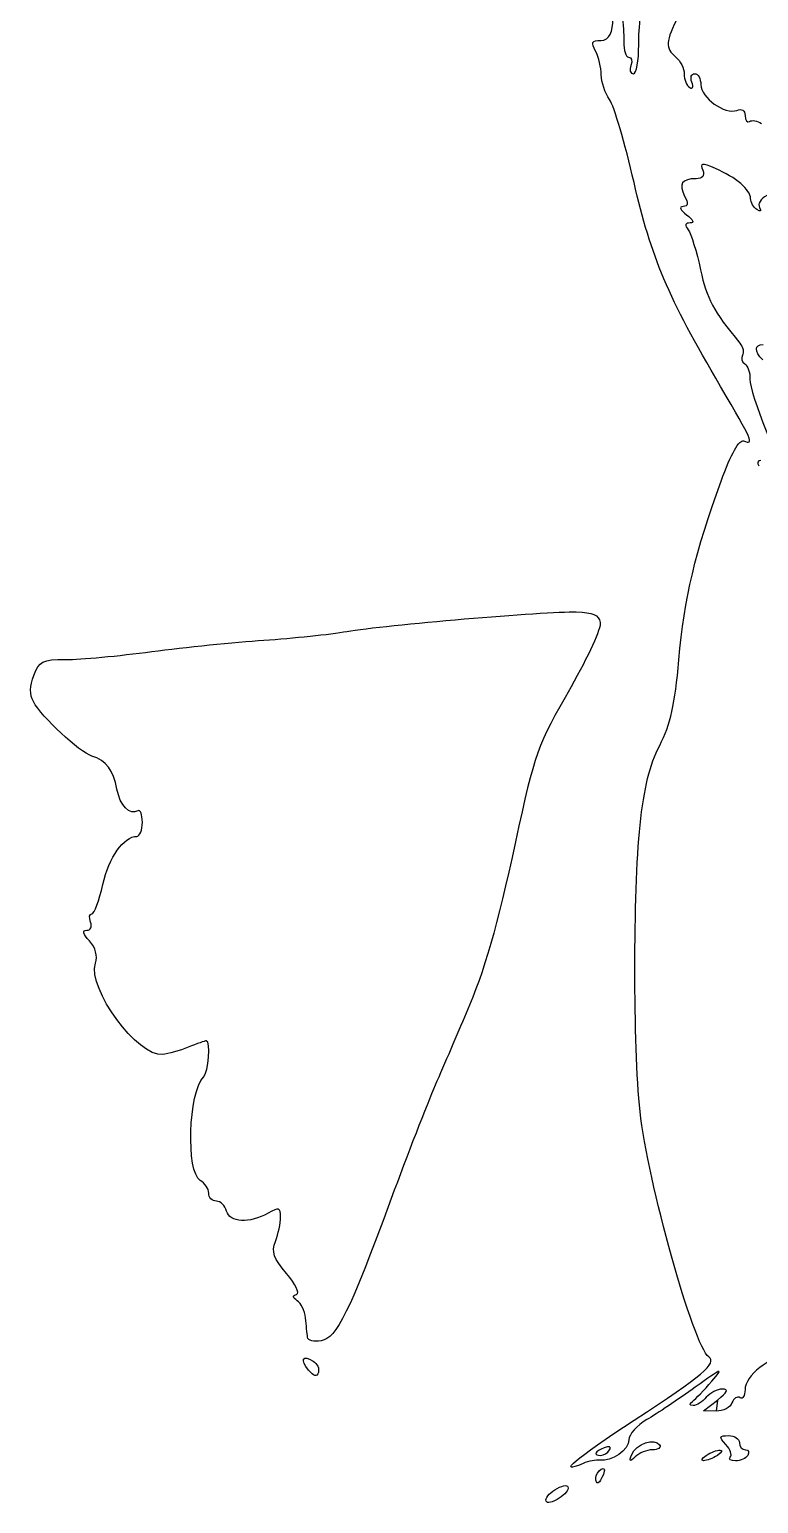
# Model space of a CAD drawing. Extents: x 785 to 1180, y 172 to 639.
# Drawn here: x 784.8 to 916.7, y 172.5 to 439.2 of the extents above; entities that cross this region are included whole.
import ezdxf

# ---------------------------------------------------------------- set-up
doc = ezdxf.new("R2010")
doc.units = 0
doc.layers.add('Ebene_1', color=7, linetype='CONTINUOUS')

msp = doc.modelspace()

# ---------------------------------------------------------------- linework, layer by layer
at = {"layer": 'Ebene_1', "color": 7}
for points in [[(835.1224, 202.638692), (835.1224, 202.638692)], [(835.32096, 196.664532), (835.32096, 196.664532)], [(909.03136, 189.272308), (906.75, 189.294468), (909.25, 191.249996)], [(889.74296, 182.238572), (889.74296, 182.238572)], [(893.75992, 181.401476), (893.75992, 181.401476)], [(907.25, 181.25002), (907.25, 181.25002)], [(911.58552, 180.918868), (911.58552, 180.918868)], [(887.25, 177.191004), (887.25, 177.190996)], [(878.25, 173.179652), (878.25, 173.179652)]]:
    msp.add_lwpolyline(points, close=True, dxfattribs=at)
for points in [[(888.21584, 437.249996), (891.21512, 437.249996), (890.97152, 443.785532), (887.76304, 449.397924)], [(891.29304, 448.205204), (891.92872, 443.554836), (892.3972, 438.5125), (892.33408, 436.999996)], [(895.01952, 436.499996), (894.99232, 439.3875), (895.52992, 444.347844), (896.214, 447.522996)], [(902.25144, 441.74998), (899.85664, 437.052844), (899.77896, 435.88698), (901.75144, 434.24998)], [(887.21584, 435.31574), (886.35, 436.93358), (886.5136, 437.249996), (888.21584, 437.249996)], [(888.25104, 431.038244), (888.25104, 432.327028), (887.7852, 434.2519), (887.21584, 435.31574)], [(892.33408, 436.999996), (892.27088, 435.4875), (892.66224, 434.249996), (893.20376, 434.249996)], [(894.05288, 431.249996), (894.61792, 431.249996), (895.04688, 433.579708), (895.01952, 436.499996)], [(893.20376, 434.249996), (893.7452, 434.249996), (893.9292, 433.574996), (893.61264, 432.749996)], [(893.61264, 432.749996), (893.29608, 431.924996), (893.49416, 431.249996), (894.05288, 431.249996)], [(901.75144, 434.24998), (902.5764, 433.565292), (903.25144, 432.186748), (903.25144, 431.186548)], [(889.7476, 426.558572), (888.9244, 427.73362), (888.25104, 429.749468), (888.25104, 431.038244)], [(903.25144, 431.186548), (903.25144, 430.186364), (903.69624, 429.093076), (904.23992, 428.75706)], [(904.23992, 428.75706), (904.8068, 428.406724), (904.97448, 428.80818), (904.63296, 429.698044)], [(904.63296, 429.698044), (904.30544, 430.551612), (904.5356, 431.24998), (905.1444, 431.24998)], [(905.1444, 431.24998), (905.75328, 431.24998), (906.25144, 430.360348), (906.25144, 429.273028)], [(906.25144, 429.273028), (906.25144, 426.91782), (910.6068, 423.78866), (912.74368, 424.608644)], [(894.16952, 411.586076), (892.56048, 418.645916), (890.57064, 425.383532), (889.7476, 426.558572)], [(912.74368, 424.608644), (913.68184, 424.968644), (914.25144, 424.609444), (914.25144, 423.65958)], [(914.25144, 423.65958), (914.25144, 422.81938), (914.6104, 422.353812), (915.04912, 422.62498)], [(915.04912, 422.62498), (915.48792, 422.896148), (916.47616, 422.729108), (917.24528, 422.253772)], [(906.60032, 413.783068), (906.9948, 412.755164), (906.59232, 412.24998), (905.38672, 412.24998)], [(908.88168, 414.089708), (906.40168, 415.149652), (906.09192, 415.10802), (906.60032, 413.783068)], [(915.25144, 408.654012), (915.25144, 410.255692), (912.64168, 412.48278), (908.88168, 414.089708)], [(909.83312, 374.654252), (900.31432, 390.828068), (897.2584, 398.033396), (894.16952, 411.586076)], [(905.38672, 412.24998), (902.81816, 412.24998), (902.17104, 411.268652), (903.32176, 409.1185)], [(903.32176, 409.1185), (904.05632, 407.74602), (903.98056, 407.24154), (903.03656, 407.21818)], [(916.40592, 406.654492), (915.77096, 407.046932), (915.25144, 407.946708), (915.25144, 408.654012)], [(918.17, 409.20642), (917.084, 408.625188), (916.50256, 407.652684), (916.87792, 407.0453)], [(903.03656, 407.21818), (902.27096, 407.1993), (902.53616, 406.592844), (903.69256, 405.71818)], [(903.69256, 405.71818), (904.87448, 404.82422), (905.11992, 404.24998), (904.32008, 404.24998)], [(916.87792, 407.0453), (917.28968, 406.378988), (917.10248, 406.22398), (916.40592, 406.654492)], [(904.32008, 404.24998), (903.42536, 404.24998), (903.31176, 403.851388), (903.96376, 402.99998)], [(903.96376, 402.99998), (904.49024, 402.312484), (905.50168, 399.04998), (906.21152, 395.74998)], [(906.21152, 395.74998), (907.3404, 390.501244), (908.46752, 388.39766), (913.31768, 382.487364)], [(913.31768, 382.487364), (913.8876, 381.792924), (914.09848, 380.811508), (913.78632, 380.30646)], [(917.45, 379.45002), (915.884, 381.016036), (915.9224, 382.25002), (917.5372, 382.25002)], [(913.78632, 380.30646), (913.47416, 379.801396), (913.6692, 379.10978), (914.21976, 378.769516)], [(914.21976, 378.769516), (914.77032, 378.42926), (915.1816, 377.16066), (915.1336, 375.95042)], [(914.0012, 364.790444), (915.94616, 364.047196), (915.61616, 364.828044), (909.83312, 374.654252)], [(915.1336, 375.95042), (915.04296, 373.662188), (920.65512, 359.462884), (922.30744, 357.79998)], [(909.91568, 357.509052), (911.7524, 362.534996), (913.19152, 365.099852), (914.0012, 364.790444)], [(917.07848, 361.24998), (916.55864, 361.24998), (916.40024, 360.81818), (916.7264, 360.29042)], [(902.29088, 325.206508), (903.268, 336.341044), (905.25272, 344.749564), (909.91568, 357.509052)], [(842.25, 330.335004), (849.00776, 331.512252), (878.27512, 333.9943), (883.73408, 333.853076)], [(883.73408, 333.853076), (886.71848, 333.775876), (887.80528, 333.300268), (888.0656, 331.957484)], [(888.0656, 331.957484), (888.25672, 330.97158), (885.88632, 325.74106), (882.79808, 320.334108)], [(806.96568, 326.6887), (812.89704, 327.47998), (822.02504, 328.408508), (827.25, 328.752124)], [(827.25, 328.752124), (832.47504, 329.095716), (839.22504, 329.808012), (842.25, 330.335004)], [(791.43488, 325.25002), (794.045384, 325.25002), (801.03424, 325.897428), (806.96568, 326.6887)], [(785.605832, 322.381692), (786.58828, 324.984508), (787.127848, 325.25002), (791.43488, 325.25002)], [(898.8124, 309.701796), (900.77032, 313.500244), (901.58048, 317.111532), (902.29088, 325.206508)], [(785.541752, 317.631692), (784.842816, 318.922804), (784.86292, 320.413572), (785.605832, 322.381692)], [(882.79808, 320.334108), (876.57984, 309.44718), (876.29368, 308.64822), (872.73976, 292.25002)], [(796.116576, 307.792372), (793.866672, 308.50646), (787.04624, 314.852508), (785.541752, 317.631692)], [(895.27296, 295.249996), (895.97752, 302.031076), (896.99048, 306.167212), (898.8124, 309.701796)], [(800.6552, 301.799964), (800.02736, 305.26194), (798.741984, 306.9591), (796.116576, 307.792372)], [(804.45224, 297.87502), (803.00736, 296.982028), (801.18776, 298.862908), (800.6552, 301.799964)], [(805.25, 295.809044), (805.25, 297.2165), (804.89104, 298.146188), (804.45224, 297.87502)], [(804.26144, 293.25002), (804.80512, 293.25002), (805.25, 294.40158), (805.25, 295.809044)], [(895.26496, 243.444372), (894.002, 255.432956), (894.00568, 283.064956), (895.27296, 295.249996)], [(798.118064, 284.55106), (799.21576, 289.456092), (801.89512, 293.25002), (804.26144, 293.25002)], [(872.73976, 292.25002), (869.38304, 276.76206), (867.14952, 268.99642), (863.8236, 261.25002)], [(796.122256, 279.25002), (796.567472, 279.25002), (797.465584, 281.635492), (798.118064, 284.55106)], [(795.202, 276.25002), (795.912912, 276.25002), (796.212632, 276.90502), (795.888376, 277.75002)], [(795.888376, 277.75002), (795.571792, 278.57502), (795.67704, 279.25002), (796.122256, 279.25002)], [(795.685144, 274.321684), (794.5112, 275.618876), (794.353064, 276.25002), (795.202, 276.25002)], [(796.764104, 270.29446), (797.19396, 271.648812), (796.811224, 273.077388), (795.685144, 274.321684)], [(808.91472, 253.769396), (804.4308, 253.286356), (795.305096, 265.697532), (796.764104, 270.29446)], [(863.8236, 261.25002), (862.28864, 257.67502), (859.7752, 251.82502), (858.23816, 248.25002)], [(816.81512, 256.25002), (816.57592, 256.25002), (815.11344, 255.736372), (813.56512, 255.108572)], [(816.30984, 249.70002), (817.23344, 250.633252), (817.66672, 256.25002), (816.81512, 256.25002)], [(813.56512, 255.108572), (812.0168, 254.480772), (809.92416, 253.878148), (808.91472, 253.769396)], [(815.7352, 230.99838), (813.13072, 232.455908), (813.57568, 246.937316), (816.30984, 249.70002)], [(858.23816, 248.25002), (856.70104, 244.67502), (853.11976, 235.45002), (850.2796, 227.75002)], [(907.68568, 199.07622), (904.95536, 201.042308), (896.58008, 230.959452), (895.26496, 243.444372)], [(817.25, 228.700332), (817.25, 229.498004), (816.56832, 230.532124), (815.7352, 230.99838)], [(818.63336, 227.25002), (817.87248, 227.25002), (817.25, 227.90266), (817.25, 228.700332)], [(820.48704, 225.4515), (820.2284, 226.440692), (819.39424, 227.25002), (818.63336, 227.25002)], [(850.2796, 227.75002), (842.66536, 207.106484), (840.40712, 202.513196), (837.60896, 201.978308)], [(828, 225.062244), (824.6132, 223.168412), (821.0356, 223.353772), (820.48704, 225.4515)], [(830.25, 224.3503), (830.25, 226.099468), (829.99768, 226.1793), (828, 225.062244)], [(829.33488, 219.973196), (829.83816, 221.29706), (830.25, 223.266764), (830.25, 224.3503)], [(831.32936, 214.1581), (828.9464, 216.9493), (828.58536, 218.00186), (829.33488, 219.973196)], [(833.13136, 210.378972), (833.75936, 210.589332), (832.97896, 212.225988), (831.32936, 214.1581)], [(833.26808, 209.238828), (832.41528, 209.765924), (832.37224, 210.124668), (833.13136, 210.378972)], [(834.75368, 206.109876), (834.62104, 207.407796), (833.95256, 208.81582), (833.26808, 209.238828)], [(835.1224, 202.638692), (835.052, 203.249924), (834.88624, 204.811956), (834.75368, 206.109876)], [(837.60896, 201.978308), (836.31096, 201.73018), (835.19264, 202.027188), (835.1224, 202.638692)], [(835.32096, 196.664532), (833.73952, 198.570068), (834.21272, 199.509124), (836.15088, 198.3113)], [(836.15088, 198.3113), (836.88944, 197.85482), (837.31, 196.92994), (837.08536, 196.25602)], [(894.2104, 187.600164), (906.6484, 195.71986), (909.25912, 197.94322), (907.68568, 199.07622)], [(922.86248, 199.837148), (918.52432, 199.023308), (914.25, 195.68886), (914.25, 193.118468)], [(837.08536, 196.25602), (836.7948, 195.384468), (836.28544, 195.50242), (835.32096, 196.664532)], [(908.25, 194.667884), (910.4516, 197.222268), (910.0936, 197.093572), (905.25, 193.589636)], [(905.25, 193.589636), (902.22504, 191.401284), (898.28752, 188.757612), (896.5, 187.714804)], [(904.75, 191.02398), (905.3, 191.432828), (906.87504, 193.072588), (908.25, 194.667884)], [(910.12248, 193.227756), (909.22728, 193.239996), (907.93472, 192.574996), (907.25, 191.749996)], [(909.25, 191.249996), (911.1164, 192.709924), (911.33752, 193.211156), (910.12248, 193.227756)], [(914.25, 193.118468), (914.25, 192.025932), (913.84712, 191.381012), (913.3548, 191.685308)], [(904.8776, 190.265308), (904.15472, 190.275308), (904.10888, 190.54742), (904.75, 191.02398)], [(907.25, 191.749996), (906.56528, 190.924996), (905.49768, 190.256884), (904.8776, 190.265308)], [(911.88616, 190.744332), (911.5708, 189.922492), (910.28616, 189.260084), (909.03136, 189.272308)], [(913.3548, 191.685308), (912.8624, 191.989612), (912.20152, 191.566172), (911.88616, 190.744332)], [(884.95688, 179.78418), (879.9536, 177.604276), (883.54472, 180.6375), (894.2104, 187.600164)], [(896.5, 187.714804), (894.71248, 186.671988), (893.25, 185.031636), (893.25, 184.069572)], [(893.25, 184.069572), (893.25, 182.236324), (890.10936, 180.025844), (887.98872, 180.366476)], [(893.75992, 181.401476), (894.4804, 183.29486), (897.97216, 184.508564), (898.808, 183.15614)], [(910.79112, 183.20458), (909.49072, 184.641508), (909.54616, 184.821452), (911.28896, 184.821452)], [(911.28896, 184.821452), (912.36752, 184.821452), (913.25, 184.242884), (913.25, 183.535732)], [(888.80192, 182.63158), (887.06952, 181.966788), (886.75256, 181.25002), (888.19096, 181.25002)], [(888.19096, 181.25002), (888.70856, 181.25002), (889.40688, 181.694868), (889.74296, 182.238572)], [(889.74296, 182.238572), (890.09328, 182.805428), (889.69176, 182.973068), (888.80192, 182.63158)], [(894.39072, 181.00002), (893.38144, 179.998108), (893.25624, 180.077788), (893.75992, 181.401476)], [(897.50904, 182.25002), (896.48656, 182.25002), (895.08336, 181.687524), (894.39072, 181.00002)], [(898.808, 183.15614), (899.116, 182.657772), (898.53152, 182.25002), (897.50904, 182.25002)], [(907.25, 181.25002), (908.07504, 181.78318), (909.2, 182.219388), (909.75, 182.219388)], [(909.75, 182.219388), (910.3, 182.219388), (910.07504, 181.78318), (909.25, 181.25002)], [(911.58552, 180.918868), (911.95336, 181.28674), (911.59592, 182.315308), (910.79112, 183.20458)], [(913.25, 183.535732), (913.25, 182.828588), (913.72656, 182.25002), (914.30904, 182.25002)], [(914.30904, 182.25002), (914.89152, 182.25002), (915.08992, 181.80002), (914.75, 181.25002)], [(887.98872, 180.366476), (887.30744, 180.475908), (885.94312, 180.213868), (884.95688, 179.78418)], [(887.25, 177.190996), (887.25, 177.70854), (887.69488, 178.406916), (888.23856, 178.74294)], [(888.23856, 178.74294), (888.80544, 179.093284), (888.97304, 178.69182), (888.6316, 177.801956)], [(906.75, 180.280652), (906.2, 180.280652), (906.42504, 180.71686), (907.25, 181.25002)], [(909.25, 181.25002), (908.42504, 180.71686), (907.3, 180.280652), (906.75, 180.280652)], [(912.52432, 180.25002), (911.64008, 180.25002), (911.21768, 180.551004), (911.58552, 180.918868)], [(914.75, 181.25002), (914.41008, 180.70002), (913.40856, 180.25002), (912.52432, 180.25002)], [(888.6316, 177.801956), (887.9668, 176.06954), (887.25, 175.752572), (887.25, 177.191004)], [(878.25, 173.179652), (878.25, 173.729652), (879.15, 174.661316), (880.25, 175.25002)], [(880.25, 175.25002), (881.5364, 175.938492), (882.25, 175.963604), (882.25, 175.32042)], [(882.25, 175.32042), (882.25, 174.77042), (881.35, 173.838748), (880.25, 173.250052)], [(880.25, 173.250052), (878.9636, 172.56158), (878.25, 172.536468), (878.25, 173.179652)]]:
    msp.add_open_spline(points, degree=3, dxfattribs=at)

doc.saveas('drawing.dxf')
